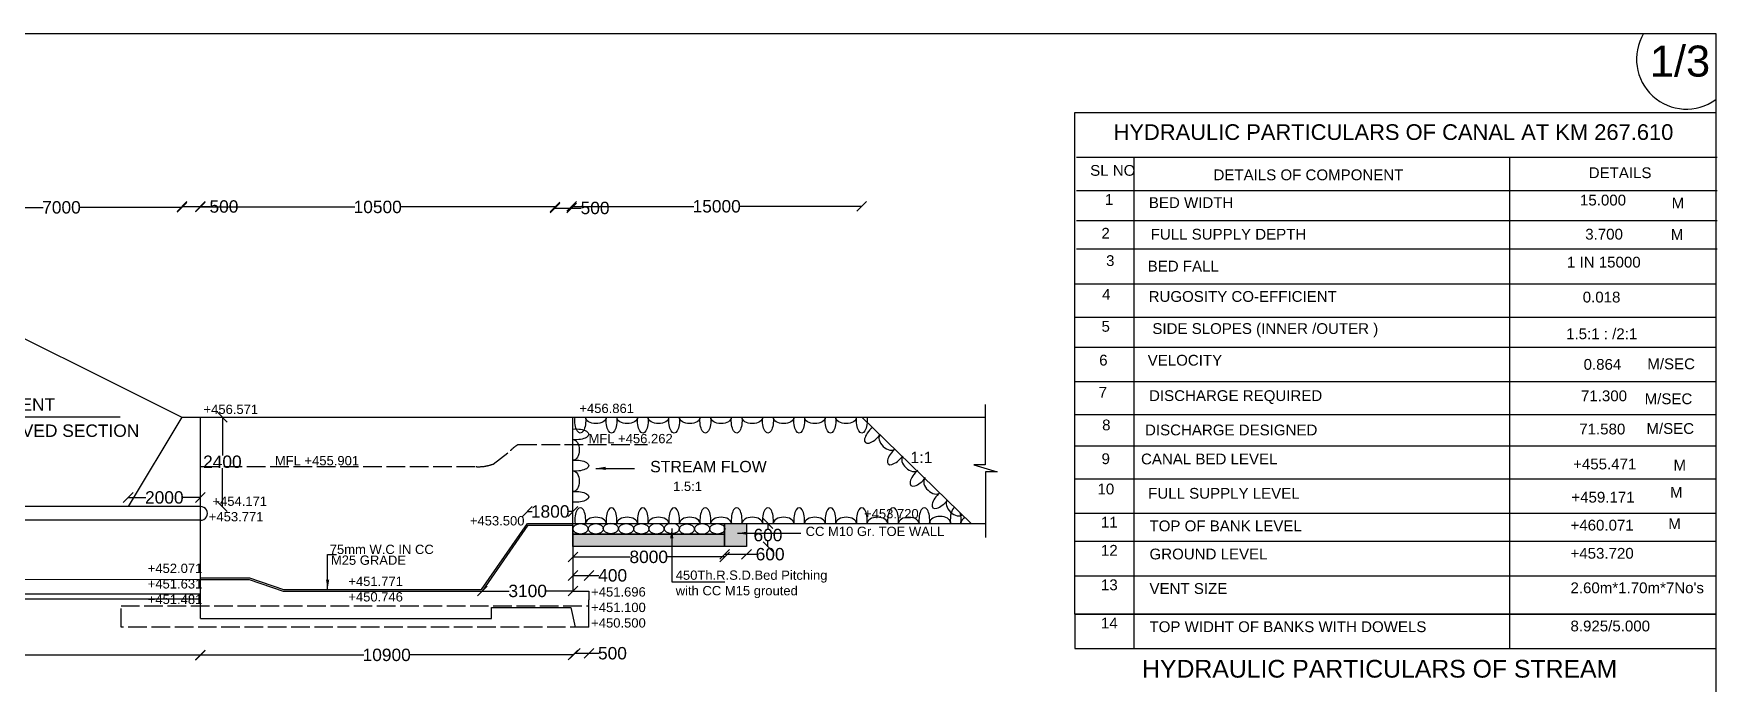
# Model space of a CAD drawing. Header units: millimetres. Extents: x 5124 to 6568637, y 2311 to 91879094.
# Drawn here: x 3726106 to 3742388, y 45950192 to 45956476 of the extents above; entities that cross this region are included whole.
import ezdxf

# ---------------------------------------------------------------- set-up
doc = ezdxf.new("R2010")
doc.units = ezdxf.units.MM
doc.header["$MEASUREMENT"] = 0
doc.linetypes.add('ACAD_ISO02W100', pattern=[15, 12, -3])
for name, color, linetype in [('DIMENSION', 7, 'Continuous'), ('DRAWING', 7, 'Continuous'), ('TEXT', 7, 'Continuous')]:
    doc.layers.add(name, color=color, linetype=linetype)
doc.styles.get("Standard").update_dxf_attribs({"font": 'arial.ttf', "height": 120})
doc.dimstyles.get("Standard").update_dxf_attribs({"dimtxt": 200, "dimasz": 110, "dimexe": 0.18, "dimexo": 0.0625, "dimgap": 0.09, "dimtad": 0, "dimtih": 1, "dimtoh": 1, "dimdec": 0, "dimzin": 0, "dimdsep": 46, "dimtxsty": 'Standard', "dimblk": 'OBLIQUE', "dimcen": 0.09, "dimse1": 1, "dimse2": 1, "dimadec": 0, "dimazin": 0, "dimtfac": 1, "dimtdec": 0, "dimtofl": 0, "dimtmove": 0, "dimatfit": 3, "dimfxl": 1, "dimtolj": 1, "dimtzin": 0, "dimarcsym": 0})

# ---------------------------------------------------------------- blocks, each defined once
blk = doc.blocks.new('_Oblique')
at = {"color": 0, "linetype": 'ByBlock', "lineweight": -2}
blk.add_line((-0.5, -0.5), (0.5, 0.5), dxfattribs=at)
blk = doc.blocks.new('*D101')
at = {"layer": 'Defpoints', "color": 0, "linetype": 'Continuous'}
for p in [(3727540, 45954796), (3725211, 45953926), (3727540, 45952768)]:
    blk.add_point(p, dxfattribs=at)
at = {"layer": 'DIMENSION', "color": 0, "linetype": 'Continuous', "lineweight": -2}
for p, q in [((3725211, 45954796), (3726197, 45954796)), ((3727540, 45954796), (3726554, 45954796))]:
    blk.add_line(p, q, dxfattribs=at)
at = {"layer": 'DIMENSION', "color": 0, "linetype": 'Continuous', "lineweight": -2, "xscale": 95, "yscale": 95, "zscale": 95, "rotation": 180}
blk.add_blockref('_Oblique', (3725211, 45954796), dxfattribs=at)
at = {"layer": 'DIMENSION', "color": 0, "linetype": 'Continuous', "lineweight": -2, "xscale": 95, "yscale": 95, "zscale": 95}
blk.add_blockref('_Oblique', (3727540, 45954796), dxfattribs=at)
at = {"layer": 'DIMENSION', "color": 0, "linetype": 'Continuous', "insert": (3726375, 45954796), "char_height": 120, "attachment_point": 5}
blk.add_mtext('\\A1;7000', dxfattribs=at)
blk = doc.blocks.new('*D102')
at = {"layer": 'Defpoints', "color": 0, "linetype": 'Continuous'}
for p in [(3727718, 45954804), (3727540, 45952768), (3727718, 45952767)]:
    blk.add_point(p, dxfattribs=at)
at = {"layer": 'DIMENSION', "color": 0, "linetype": 'Continuous', "lineweight": -2}
for p, q in [((3727540, 45954804), (3727718, 45954804)), ((3727718, 45954804), (3727814, 45954804))]:
    blk.add_line(p, q, dxfattribs=at)
at = {"layer": 'DIMENSION', "color": 0, "linetype": 'Continuous', "lineweight": -2, "xscale": 95, "yscale": 95, "zscale": 95, "rotation": 180}
blk.add_blockref('_Oblique', (3727540, 45954804), dxfattribs=at)
at = {"layer": 'DIMENSION', "color": 0, "linetype": 'Continuous', "lineweight": -2, "xscale": 95, "yscale": 95, "zscale": 95}
blk.add_blockref('_Oblique', (3727718, 45954804), dxfattribs=at)
at = {"layer": 'DIMENSION', "color": 0, "linetype": 'Continuous', "insert": (3727946, 45954804), "char_height": 120, "attachment_point": 5}
blk.add_mtext('\\A1;500', dxfattribs=at)
blk = doc.blocks.new('*D103')
at = {"layer": 'Defpoints', "color": 0, "linetype": 'Continuous'}
for p in [(3727718, 45954804), (3731148, 45954804), (3731148, 45954800)]:
    blk.add_point(p, dxfattribs=at)
at = {"layer": 'DIMENSION', "color": 0, "linetype": 'Continuous', "lineweight": -2}
for p, q in [((3727718, 45954800), (3729213, 45954800)), ((3731148, 45954800), (3729653, 45954800))]:
    blk.add_line(p, q, dxfattribs=at)
at = {"layer": 'DIMENSION', "color": 0, "linetype": 'Continuous', "lineweight": -2, "xscale": 95, "yscale": 95, "zscale": 95, "rotation": 180}
blk.add_blockref('_Oblique', (3727718, 45954800), dxfattribs=at)
at = {"layer": 'DIMENSION', "color": 0, "linetype": 'Continuous', "lineweight": -2, "xscale": 95, "yscale": 95, "zscale": 95}
blk.add_blockref('_Oblique', (3731148, 45954800), dxfattribs=at)
at = {"layer": 'DIMENSION', "color": 0, "linetype": 'Continuous', "insert": (3729433, 45954800), "char_height": 120, "attachment_point": 5}
blk.add_mtext('\\A1;10500', dxfattribs=at)
blk = doc.blocks.new('*D104')
at = {"layer": 'Defpoints', "color": 0, "linetype": 'Continuous'}
for p in [(3731148, 45954800), (3731308, 45954800), (3731308, 45954790)]:
    blk.add_point(p, dxfattribs=at)
at = {"layer": 'DIMENSION', "color": 0, "linetype": 'Continuous', "lineweight": -2}
for p, q in [((3731148, 45954790), (3731308, 45954790)), ((3731308, 45954790), (3731402, 45954790))]:
    blk.add_line(p, q, dxfattribs=at)
at = {"layer": 'DIMENSION', "color": 0, "linetype": 'Continuous', "lineweight": -2, "xscale": 95, "yscale": 95, "zscale": 95, "rotation": 180}
blk.add_blockref('_Oblique', (3731148, 45954790), dxfattribs=at)
at = {"layer": 'DIMENSION', "color": 0, "linetype": 'Continuous', "lineweight": -2, "xscale": 95, "yscale": 95, "zscale": 95}
blk.add_blockref('_Oblique', (3731308, 45954790), dxfattribs=at)
at = {"layer": 'DIMENSION', "color": 0, "linetype": 'Continuous', "insert": (3731535, 45954790), "char_height": 120, "attachment_point": 5}
blk.add_mtext('\\A1;500', dxfattribs=at)
blk = doc.blocks.new('*D105')
at = {"layer": 'Defpoints', "color": 0, "linetype": 'Continuous'}
for p in [(3731308, 45954790), (3734114, 45954806), (3734114, 45952767)]:
    blk.add_point(p, dxfattribs=at)
at = {"layer": 'DIMENSION', "color": 0, "linetype": 'Continuous', "lineweight": -2}
for p, q in [((3731308, 45954806), (3732491, 45954806)), ((3734114, 45954806), (3732931, 45954806))]:
    blk.add_line(p, q, dxfattribs=at)
at = {"layer": 'DIMENSION', "color": 0, "linetype": 'Continuous', "lineweight": -2, "xscale": 95, "yscale": 95, "zscale": 95, "rotation": 180}
blk.add_blockref('_Oblique', (3731308, 45954806), dxfattribs=at)
at = {"layer": 'DIMENSION', "color": 0, "linetype": 'Continuous', "lineweight": -2, "xscale": 95, "yscale": 95, "zscale": 95}
blk.add_blockref('_Oblique', (3734114, 45954806), dxfattribs=at)
at = {"layer": 'DIMENSION', "color": 0, "linetype": 'Continuous', "insert": (3732711, 45954806), "char_height": 120, "attachment_point": 5}
blk.add_mtext('\\A1;15000', dxfattribs=at)
blk = doc.blocks.new('*D110')
at = {"layer": 'Defpoints', "color": 0, "linetype": 'Continuous'}
for p in [(3708916, 45950948), (3727718, 45950941), (3727718, 45950464)]:
    blk.add_point(p, dxfattribs=at)
at = {"layer": 'DIMENSION', "color": 0, "linetype": 'Continuous', "lineweight": -2}
for p, q in [((3708916, 45950464), (3718091, 45950464)), ((3727718, 45950464), (3718544, 45950464))]:
    blk.add_line(p, q, dxfattribs=at)
at = {"layer": 'DIMENSION', "color": 0, "linetype": 'Continuous', "lineweight": -2, "xscale": 95, "yscale": 95, "zscale": 95, "rotation": 180}
blk.add_blockref('_Oblique', (3708916, 45950464), dxfattribs=at)
at = {"layer": 'DIMENSION', "color": 0, "linetype": 'Continuous', "lineweight": -2, "xscale": 95, "yscale": 95, "zscale": 95}
blk.add_blockref('_Oblique', (3727718, 45950464), dxfattribs=at)
at = {"layer": 'DIMENSION', "color": 0, "linetype": 'Continuous', "insert": (3718317, 45950464), "char_height": 120, "attachment_point": 5}
blk.add_mtext('\\A1;62325', dxfattribs=at)
blk = doc.blocks.new('*D111')
at = {"layer": 'Defpoints', "color": 0, "linetype": 'Continuous'}
for p in [(3731321, 45951086), (3727718, 45950941), (3731321, 45950467)]:
    blk.add_point(p, dxfattribs=at)
at = {"layer": 'DIMENSION', "color": 0, "linetype": 'Continuous', "lineweight": -2}
for p, q in [((3727718, 45950467), (3729300, 45950467)), ((3731321, 45950467), (3729740, 45950467))]:
    blk.add_line(p, q, dxfattribs=at)
at = {"layer": 'DIMENSION', "color": 0, "linetype": 'Continuous', "lineweight": -2, "xscale": 95, "yscale": 95, "zscale": 95, "rotation": 180}
blk.add_blockref('_Oblique', (3727718, 45950467), dxfattribs=at)
at = {"layer": 'DIMENSION', "color": 0, "linetype": 'Continuous', "lineweight": -2, "xscale": 95, "yscale": 95, "zscale": 95}
blk.add_blockref('_Oblique', (3731321, 45950467), dxfattribs=at)
at = {"layer": 'DIMENSION', "color": 0, "linetype": 'Continuous', "insert": (3729520, 45950467), "char_height": 120, "attachment_point": 5}
blk.add_mtext('\\A1;10900', dxfattribs=at)
blk = doc.blocks.new('*D112')
at = {"layer": 'Defpoints', "color": 0, "linetype": 'Continuous'}
for p in [(3731342, 45950735), (3731476, 45950735), (3731476, 45950483)]:
    blk.add_point(p, dxfattribs=at)
at = {"layer": 'DIMENSION', "color": 0, "linetype": 'Continuous', "lineweight": -2}
for p, q in [((3731342, 45950483), (3731476, 45950483)), ((3731476, 45950483), (3731570, 45950483))]:
    blk.add_line(p, q, dxfattribs=at)
at = {"layer": 'DIMENSION', "color": 0, "linetype": 'Continuous', "lineweight": -2, "xscale": 95, "yscale": 95, "zscale": 95, "rotation": 180}
blk.add_blockref('_Oblique', (3731342, 45950483), dxfattribs=at)
at = {"layer": 'DIMENSION', "color": 0, "linetype": 'Continuous', "lineweight": -2, "xscale": 95, "yscale": 95, "zscale": 95}
blk.add_blockref('_Oblique', (3731476, 45950483), dxfattribs=at)
at = {"layer": 'DIMENSION', "color": 0, "linetype": 'Continuous', "insert": (3731703, 45950483), "char_height": 120, "attachment_point": 5}
blk.add_mtext('\\A1;500', dxfattribs=at)
blk = doc.blocks.new('*D113')
at = {"layer": 'Defpoints', "color": 0, "linetype": 'Continuous'}
for p in [(3730445.5, 45951085.5), (3731321, 45951085.5), (3731321, 45951085.5)]:
    blk.add_point(p, dxfattribs=at)
at = {"layer": 'DIMENSION', "color": 0, "linetype": 'Continuous', "lineweight": -2}
for p, q in [((3730445.5, 45951085.5), (3730704.22412, 45951085.5)), ((3731321, 45951085.5), (3731062.27588, 45951085.5))]:
    blk.add_line(p, q, dxfattribs=at)
at = {"layer": 'DIMENSION', "color": 0, "linetype": 'Continuous', "lineweight": -2, "xscale": 95, "yscale": 95, "zscale": 95, "rotation": 180}
blk.add_blockref('_Oblique', (3730445.5, 45951085.5), dxfattribs=at)
at = {"layer": 'DIMENSION', "color": 0, "linetype": 'Continuous', "lineweight": -2, "xscale": 95, "yscale": 95, "zscale": 95}
blk.add_blockref('_Oblique', (3731321, 45951085.5), dxfattribs=at)
at = {"layer": 'DIMENSION', "color": 0, "linetype": 'Continuous', "insert": (3730883.25, 45951085.5), "char_height": 120, "attachment_point": 5}
blk.add_mtext('\\A1;3100', dxfattribs=at)
blk = doc.blocks.new('*D114')
at = {"layer": 'Defpoints', "color": 0, "linetype": 'Continuous'}
for p in [(3731476, 45951236), (3731321, 45951086), (3731476, 45951086)]:
    blk.add_point(p, dxfattribs=at)
at = {"layer": 'DIMENSION', "color": 0, "linetype": 'Continuous', "lineweight": -2}
for p, q in [((3731321, 45951236), (3731476, 45951236)), ((3731476, 45951236), (3731570, 45951236))]:
    blk.add_line(p, q, dxfattribs=at)
at = {"layer": 'DIMENSION', "color": 0, "linetype": 'Continuous', "lineweight": -2, "xscale": 95, "yscale": 95, "zscale": 95, "rotation": 180}
blk.add_blockref('_Oblique', (3731321, 45951236), dxfattribs=at)
at = {"layer": 'DIMENSION', "color": 0, "linetype": 'Continuous', "lineweight": -2, "xscale": 95, "yscale": 95, "zscale": 95}
blk.add_blockref('_Oblique', (3731476, 45951236), dxfattribs=at)
at = {"layer": 'DIMENSION', "color": 0, "linetype": 'Continuous', "insert": (3731705, 45951236), "char_height": 120, "attachment_point": 5}
blk.add_mtext('\\A1;400', dxfattribs=at)
blk = doc.blocks.new('*D115')
at = {"layer": 'Defpoints', "color": 0, "linetype": 'Continuous'}
for p in [(3732788, 45951514), (3733000, 45951514), (3733000, 45951441)]:
    blk.add_point(p, dxfattribs=at)
at = {"layer": 'DIMENSION', "color": 0, "linetype": 'Continuous', "lineweight": -2}
for p, q in [((3732788, 45951441), (3733000, 45951441)), ((3733000, 45951441), (3733095, 45951441))]:
    blk.add_line(p, q, dxfattribs=at)
at = {"layer": 'DIMENSION', "color": 0, "linetype": 'Continuous', "lineweight": -2, "xscale": 95, "yscale": 95, "zscale": 95, "rotation": 180}
blk.add_blockref('_Oblique', (3732788, 45951441), dxfattribs=at)
at = {"layer": 'DIMENSION', "color": 0, "linetype": 'Continuous', "lineweight": -2, "xscale": 95, "yscale": 95, "zscale": 95}
blk.add_blockref('_Oblique', (3733000, 45951441), dxfattribs=at)
at = {"layer": 'DIMENSION', "color": 0, "linetype": 'Continuous', "insert": (3733228, 45951441), "char_height": 120, "attachment_point": 5}
blk.add_mtext('\\A1;600', dxfattribs=at)
blk = doc.blocks.new('*D116')
at = {"layer": 'Defpoints', "color": 0, "linetype": 'Continuous'}
for p in [(3733000, 45951738), (3733000, 45951514), (3733207, 45951514)]:
    blk.add_point(p, dxfattribs=at)
at = {"layer": 'DIMENSION', "color": 0, "linetype": 'Continuous', "lineweight": -2}
for p, q in [((3733207, 45951738), (3733207, 45951687)), ((3733207, 45951514), (3733207, 45951565))]:
    blk.add_line(p, q, dxfattribs=at)
at = {"layer": 'DIMENSION', "color": 0, "linetype": 'Continuous', "lineweight": -2, "xscale": 95, "yscale": 95, "zscale": 95}
for p, rotation in [((3733207, 45951738), 90), ((3733207, 45951514), 270)]:
    blk.add_blockref('_Oblique', p, dxfattribs=dict(at, rotation=rotation))
at = {"layer": 'DIMENSION', "color": 0, "linetype": 'Continuous', "insert": (3733207, 45951626), "char_height": 120, "attachment_point": 5}
blk.add_mtext('\\A1;600', dxfattribs=at)
blk = doc.blocks.new('*D117')
at = {"layer": 'Defpoints', "color": 0, "linetype": 'Continuous'}
for p in [(3731321, 45951514), (3732788, 45951514), (3731321, 45951415)]:
    blk.add_point(p, dxfattribs=at)
at = {"layer": 'DIMENSION', "color": 0, "linetype": 'Continuous', "lineweight": -2}
for p, q in [((3731321, 45951415), (3731875, 45951415)), ((3732788, 45951415), (3732234, 45951415))]:
    blk.add_line(p, q, dxfattribs=at)
at = {"layer": 'DIMENSION', "color": 0, "linetype": 'Continuous', "lineweight": -2, "xscale": 95, "yscale": 95, "zscale": 95, "rotation": 180}
blk.add_blockref('_Oblique', (3731321, 45951415), dxfattribs=at)
at = {"layer": 'DIMENSION', "color": 0, "linetype": 'Continuous', "lineweight": -2, "xscale": 95, "yscale": 95, "zscale": 95}
blk.add_blockref('_Oblique', (3732788, 45951415), dxfattribs=at)
at = {"layer": 'DIMENSION', "color": 0, "linetype": 'Continuous', "insert": (3732054, 45951415), "char_height": 120, "attachment_point": 5}
blk.add_mtext('\\A1;8000', dxfattribs=at)
blk = doc.blocks.new('*D118')
at = {"layer": 'Defpoints', "color": 0, "linetype": 'Continuous'}
for p in [(3730880, 45951854), (3730880, 45951738), (3731321, 45951738)]:
    blk.add_point(p, dxfattribs=at)
at = {"layer": 'DIMENSION', "color": 0, "linetype": 'Continuous', "lineweight": -2}
for p, q in [((3730880, 45951854), (3730927, 45951854)), ((3731321, 45951854), (3731274, 45951854))]:
    blk.add_line(p, q, dxfattribs=at)
at = {"layer": 'DIMENSION', "color": 0, "linetype": 'Continuous', "lineweight": -2, "xscale": 95, "yscale": 95, "zscale": 95, "rotation": 180}
blk.add_blockref('_Oblique', (3730880, 45951854), dxfattribs=at)
at = {"layer": 'DIMENSION', "color": 0, "linetype": 'Continuous', "lineweight": -2, "xscale": 95, "yscale": 95, "zscale": 95}
blk.add_blockref('_Oblique', (3731321, 45951854), dxfattribs=at)
at = {"layer": 'DIMENSION', "color": 0, "linetype": 'Continuous', "insert": (3731101, 45951854), "char_height": 120, "attachment_point": 5}
blk.add_mtext('\\A1;1800', dxfattribs=at)
blk = doc.blocks.new('*D119')
at = {"layer": 'Defpoints', "color": 0, "linetype": 'Continuous'}
for p in [(3727723, 45952767), (3727931, 45952767), (3727718, 45951902)]:
    blk.add_point(p, dxfattribs=at)
at = {"layer": 'DIMENSION', "color": 0, "linetype": 'Continuous', "lineweight": -2}
for p, q in [((3727931, 45952767), (3727931, 45952396)), ((3727931, 45951902), (3727931, 45952273))]:
    blk.add_line(p, q, dxfattribs=at)
at = {"layer": 'DIMENSION', "color": 0, "linetype": 'Continuous', "lineweight": -2, "xscale": 95, "yscale": 95, "zscale": 95}
for p, rotation in [((3727931, 45952767), 90), ((3727931, 45951902), 270)]:
    blk.add_blockref('_Oblique', p, dxfattribs=dict(at, rotation=rotation))
at = {"layer": 'DIMENSION', "color": 0, "linetype": 'Continuous', "insert": (3727931, 45952335), "char_height": 120, "attachment_point": 5}
blk.add_mtext('\\A1;2400', dxfattribs=at)
blk = doc.blocks.new('*D120')
at = {"layer": 'Defpoints', "color": 0, "linetype": 'Continuous'}
for p in [(3727718.5, 45951990), (3727020.302, 45951902.5), (3727718.5, 45951902.5)]:
    blk.add_point(p, dxfattribs=at)
at = {"layer": 'DIMENSION', "color": 0, "linetype": 'Continuous', "lineweight": -2}
for p, q in [((3727020.302, 45951990), (3727189.311, 45951990)), ((3727718.5, 45951990), (3727549.491, 45951990))]:
    blk.add_line(p, q, dxfattribs=at)
at = {"layer": 'DIMENSION', "color": 0, "linetype": 'Continuous', "lineweight": -2, "xscale": 95, "yscale": 95, "zscale": 95, "rotation": 180}
blk.add_blockref('_Oblique', (3727020.302, 45951990), dxfattribs=at)
at = {"layer": 'DIMENSION', "color": 0, "linetype": 'Continuous', "lineweight": -2, "xscale": 95, "yscale": 95, "zscale": 95}
blk.add_blockref('_Oblique', (3727718.5, 45951990), dxfattribs=at)
at = {"layer": 'DIMENSION', "color": 0, "linetype": 'Continuous', "insert": (3727369.401, 45951990), "char_height": 120, "attachment_point": 5}
blk.add_mtext('\\A1;2000', dxfattribs=at)

msp = doc.modelspace()

# ---------------------------------------------------------------- hatches: boundary and pattern name
at = {"layer": 'DRAWING', "linetype": 'Continuous'}
h = msp.add_hatch(dxfattribs=at)
h.set_pattern_fill('AR-CONC', color=256, scale=10, style=0)
h.set_pattern_definition([(50, (0, 0), (71.72601826, -6.2752135), [7.5, -82.5]), (355, (0, 0), (-13.87513336, 75.21921337), [6, -66]), (100.4514, (5.98, -0.52), (57.85093817, 68.94395421), [6.374019, -70.1142112]), (46.1842, (0, 20), (106.72410486, -16.55190143), [11.25, -123.75]), (96.6356, (8.89, 18.62), (93.46627055, 97.4117871), [9.5610288, -105.1713]), (351.1842, (0, 20), (93.46619451, 97.4118601), [9, -99]), (21, (10, 15), (59.69070521, -40.26188907), [7.5, -82.5]), (326, (10, 15), (24.33153319, 72.5150045), [6, -66]), (71.4514, (14.974, 11.645), (84.02226286, 32.25304967), [6.374019, -70.1142112]), (37.5, (0, 0), (1.215985532, 33.289385383), [0, -65.2, 0, -67, 0, -66.25]), (7.5, (0, 0), (26.306953744, 39.441171188), [0, -38.2, 0, -63.7, 0, -25.25]), (327.5, (-22.3, 0), (53.382243617, -2.255487173), [0, -25, 0, -78, 0, -103.5]), (317.5, (-32.3, 0), (58.318616934, 10.010498233), [0, -32.5, 0, -51.8, 0, -73.5])])
h.paths.add_polyline_path([(3733000, 45951737.5), (3732788, 45951737.5), (3732788, 45951514.5), (3733000, 45951514.5)])
h.paths.add_polyline_path([(3732788, 45951636), (3731321, 45951636), (3731321, 45951517.5), (3732788, 45951517.5)])

# ---------------------------------------------------------------- linework, layer by layer
at = {"layer": 'Defpoints', "linetype": 'Continuous'}
msp.add_lwpolyline([(3696927, 45956476.5), (3742372, 45956476.5), (3742372, 45926989), (3696927, 45926989)], close=True, dxfattribs=at)
at = {"layer": 'DIMENSION'}
msp.add_lwpolyline([(3740380.4, 45950529.2), (3740380.4, 45955281.6)], dxfattribs=at)
at = {"layer": 'DRAWING'}
msp.add_lwpolyline([(3742372, 45955715.5), (3742372, 45950529.2)], dxfattribs=at)
at = {"layer": 'DRAWING', "linetype": 'Continuous'}
for points in [[(3725211, 45953926.5), (3727539.5, 45952768), (3727718.5, 45952767)], [(3735308, 45952891), (3735308, 45952305.5), (3735198, 45952305.5), (3735423.5, 45952239.5), (3735309.5, 45952239.5), (3735309.5, 45951603.5)], [(3724638.5, 45952771), (3726943.5, 45952771)], [(3727539.5, 45952768), (3727020.3, 45951902.5)], [(3727718.5, 45950820), (3727718.5, 45952767)], [(3727718.5, 45952767), (3731321, 45952767)], [(3731321, 45951936.5), (3731321, 45952767)], [(3731322, 45952767), (3735314.5, 45952767)], [(3734114.5, 45952767), (3735173, 45951737.5)], [(3727718.5, 45951902.5), (3708916, 45951902.5)], [(3731321, 45951722.5), (3731321, 45951936.5)], [(3727718.5, 45951770), (3708916, 45951770)], [(3727718.5, 45951212.5), (3728193, 45951212.5), (3728522.5, 45951100.5), (3730437.7, 45951100.5), (3730880.2, 45951737.5), (3735309.5, 45951737.5)], [(3727718.5, 45951197.5), (3728190.5, 45951197.5), (3728520, 45951085.5), (3730445.5, 45951085.5), (3730888, 45951722.5), (3731321, 45951722.5), (3731321, 45951085.5), (3731475.5, 45951085.5), (3731475.5, 45951000.5)], [(3727718.5, 45951055.5), (3708916, 45951055.5)], [(3727718.5, 45951006.5), (3708916, 45951006.5)], [(3727718.5, 45950820), (3730534, 45950820), (3730534, 45950925), (3731299.5, 45950925), (3731342.5, 45950735)], [(3731475.5, 45950735), (3731475.5, 45951000.5)], [(3736175.1, 45950862.9), (3736175.1, 45950529.2)]]:
    msp.add_lwpolyline(points, dxfattribs=at)
at = {"layer": 'DRAWING', "linetype": 'ACAD_ISO02W100', "ltscale": 15}
for points in [[(3730791, 45952501.5), (3732043, 45952501.5)], [(3730550, 45952313), (3730716.5, 45952442)], [(3727718.5, 45952288.5), (3730382.5, 45952288.5)], [(3731475.5, 45950735), (3726951, 45950735), (3726951, 45950941), (3731475.5, 45950941)]]:
    msp.add_lwpolyline(points, dxfattribs=at)
at = {"layer": 'DRAWING', "linetype": 'Continuous'}
for points in [[(3731321, 45951737.5), (3732788, 45951737.5), (3732788, 45951636), (3731321, 45951636)], [(3732788, 45951737.5), (3733000, 45951737.5), (3733000, 45951514.5), (3732788, 45951514.5)], [(3731321, 45951636), (3732788, 45951636), (3732788, 45951517.5), (3731321, 45951517.5)]]:
    msp.add_lwpolyline(points, close=True, dxfattribs=at)
at = {"layer": 'DRAWING', "linetype": 'Continuous', "const_width": 10}
msp.add_lwpolyline([(3727718.5, 45951197.5), (3708915, 45951197.5)], dxfattribs=at)
at = {"layer": 'DRAWING'}
msp.add_arc((3742088.1, 45956228.6), 481.7, 149.02429, 306.11769, dxfattribs=at)
at = {"layer": 'DRAWING', "linetype": 'ACAD_ISO02W100', "ltscale": 15}
for centre, radius, start, end in [((3730943.6, 45952234.1), 307.9, 119.70512, 137.52064), ((3730407.9, 45952699.9), 412.2, 266.47146, 290.17167)]:
    msp.add_arc(centre, radius, start, end, dxfattribs=at)
at = {"layer": 'DRAWING', "linetype": 'Continuous'}
msp.add_arc((3727720.2, 45951836.2), 66.3, 268.50594, 91.49406, dxfattribs=at)
at = {"layer": 'DRAWING', "extrusion": (0, 0, -1)}
for centre, major_axis, ratio, start_param, end_param in [((3731350.5, 45952601), (124, 0), 0.4233871, 4.4721825, 8.0941882), ((3731392, 45952737.5), (0, -124), 0.4233871, 4.4721825, 8.0941882), ((3731543.2, 45952767), (-100.3, 0), 0.6159741, 3.1415927, 6.2831853), ((3731694.5, 45952737.5), (0, -124), 0.4233871, 4.4721825, 8.0941882), ((3731845.7, 45952767), (-100.3, 0), 0.6159741, 3.1415927, 6.2831853), ((3731997, 45952737.5), (0, -124), 0.4233871, 4.4721825, 8.0941882), ((3732148.2, 45952767), (-100.3, 0), 0.6159741, 3.1415927, 6.2831853), ((3732299.5, 45952737.5), (0, -124), 0.4233871, 4.4721825, 8.0941882), ((3732450.7, 45952767), (-100.3, 0), 0.6159741, 3.1415927, 6.2831853), ((3732602, 45952737.5), (0, -124), 0.4233871, 4.4721825, 8.0941882), ((3732753.2, 45952767), (-100.3, 0), 0.6159741, 3.1415927, 6.2831853), ((3732904.5, 45952737.5), (0, -124), 0.4233871, 4.4721825, 8.0941882), ((3733055.7, 45952767), (-100.3, 0), 0.6159741, 3.1415927, 6.2831853), ((3733206.9, 45952737.5), (0, -124), 0.4233871, 4.4721825, 8.0941882), ((3733358.2, 45952767), (-100.3, 0), 0.6159741, 3.1415927, 6.2831853), ((3733509.4, 45952737.5), (0, -124), 0.4233871, 4.4721825, 8.0941882), ((3733660.7, 45952767), (-100.3, 0), 0.6159741, 3.1415927, 6.2831853), ((3733811.9, 45952737.5), (0, -124), 0.4233871, 4.4721825, 8.0941882), ((3733963.2, 45952767), (-100.3, 0), 0.6159741, 3.1415927, 6.2831853), ((3734114.4, 45952737.5), (0, -124), 0.4233871, 4.4721825, 8.0941882), ((3731321, 45952449.8), (0, -100.3), 0.6159741, 3.1415927, 6.2831853), ((3731321, 45952449.8), (0, -100.3), 0.6159741, 3.1415927, 6.2831853), ((3731350.5, 45952298.5), (124, 0), 0.4233871, 4.4721825, 8.0941882), ((3731350.5, 45952298.5), (124, 0), 0.4233871, 4.4721825, 8.0941882), ((3731321, 45952147.3), (0, -100.3), 0.6159741, 3.1415927, 6.2831853), ((3731321, 45952147.3), (0, -100.3), 0.6159741, 3.1415927, 6.2831853), ((3731350.5, 45951996), (124, 0), 0.4233871, 4.4721825, 8.0941882)]:
    msp.add_ellipse(centre, major_axis=major_axis, ratio=ratio, start_param=start_param, end_param=end_param, dxfattribs=at)
at = {"layer": 'DRAWING'}
for centre, major_axis, ratio, start_param, end_param in [((3734233.7, 45952611.5), (-84.9, -90.3), 0.4233871, 4.4721825, 8.0941882), ((3734364.1, 45952529.4), (73, -68.7), 0.6159741, 3.1415927, 6.2831853), ((3734454, 45952404.3), (-84.9, -90.3), 0.4233871, 4.4721825, 8.0941882), ((3734454, 45952404.3), (-84.9, -90.3), 0.4233871, 4.4721825, 8.0941882), ((3734584.4, 45952322.2), (73, -68.7), 0.6159741, 3.1415927, 6.2831853), ((3734674.4, 45952197.1), (-84.9, -90.3), 0.4233871, 4.4721825, 8.0941882), ((3734797.2, 45952105.5), (73, -68.7), 0.6159741, 3.1415927, 6.2831853), ((3734887.2, 45951980.4), (-84.9, -90.3), 0.4233871, 4.4721825, 8.0941882), ((3731392, 45951767), (0, 124), 0.4233871, 4.4721825, 8.0941882), ((3731694.5, 45951767), (0, 124), 0.4233871, 4.4721825, 8.0941882), ((3731997, 45951767), (0, 124), 0.4233871, 4.4721825, 8.0941882), ((3732299.5, 45951767), (0, 124), 0.4233871, 4.4721825, 8.0941882), ((3732602, 45951767), (0, 124), 0.4233871, 4.4721825, 8.0941882), ((3732904.5, 45951767), (0, 124), 0.4233871, 4.4721825, 8.0941882), ((3733206.9, 45951767), (0, 124), 0.4233871, 4.4721825, 8.0941882), ((3733509.4, 45951767), (0, 124), 0.4233871, 4.4721825, 8.0941882), ((3733811.9, 45951767), (0, 124), 0.4233871, 4.4721825, 8.0941882), ((3734114.4, 45951767), (0, 124), 0.4233871, 4.4721825, 8.0941882), ((3734416.9, 45951767), (0, 124), 0.4233871, 4.4721825, 8.0941882), ((3734719.4, 45951767), (0, 124), 0.4233871, 4.4721825, 8.0941882), ((3735014.4, 45951894.2), (73, -68.7), 0.6159741, 3.1415927, 6.2831853), ((3735022.6, 45951774.7), (0, 124), 0.4233871, 6.512886, 8.0941882), ((3735022.6, 45951774.7), (0, 124), 0.4233871, 4.4721825, 5.2722316), ((3731543.2, 45951737.5), (-100.3, 0), 0.6159741, 3.1415927, 6.2831853), ((3731845.7, 45951737.5), (-100.3, 0), 0.6159741, 3.1415927, 6.2831853), ((3732148.2, 45951737.5), (-100.3, 0), 0.6159741, 3.1415927, 6.2831853), ((3732450.7, 45951737.5), (-100.3, 0), 0.6159741, 3.1415927, 6.2831853), ((3732753.2, 45951737.5), (-100.3, 0), 0.6159741, 3.1415927, 6.2831853), ((3733055.7, 45951737.5), (-100.3, 0), 0.6159741, 3.1415927, 6.2831853), ((3733358.2, 45951737.5), (-100.3, 0), 0.6159741, 3.1415927, 6.2831853), ((3733660.7, 45951737.5), (-100.3, 0), 0.6159741, 3.1415927, 6.2831853), ((3733963.2, 45951737.5), (-100.3, 0), 0.6159741, 3.1415927, 6.2831853), ((3734265.7, 45951737.5), (-100.3, 0), 0.6159741, 3.1415927, 6.2831853), ((3734568.2, 45951737.5), (-100.3, 0), 0.6159741, 3.1415927, 6.2831853), ((3734871.3, 45951745.2), (-100.3, 0), 0.6159741, 3.1415927, 6.2831853), ((3735174.1, 45951747), (-100.3, 0), 0.6159741, 5.3689497, 6.2831853)]:
    msp.add_ellipse(centre, major_axis=major_axis, ratio=ratio, start_param=start_param, end_param=end_param, dxfattribs=at)
at = {"layer": 'DRAWING', "linetype": 'Continuous'}
for centre in [(3731394.5, 45951686.8), (3731541.5, 45951687), (3731688.5, 45951690.2), (3731835.5, 45951687), (3731982.5, 45951687), (3732129.5, 45951687.2), (3732276.5, 45951690.4), (3732423.4, 45951683.8), (3732570.4, 45951686.5), (3732717.4, 45951686.8)]:
    msp.add_ellipse(centre, major_axis=(-73.5, 0), ratio=0.6870748, dxfattribs=at)
at = {"layer": 'TEXT'}
for points in [[(3742372, 45950862.9), (3736175.1, 45950862.9), (3736175.1, 45955715.5), (3742372, 45955715.5)], [(3736190.9, 45955281.6), (3742387.8, 45955281.6)], [(3736746.9, 45950529.2), (3736746.9, 45955275.9)], [(3736190.9, 45954960.6), (3742387.8, 45954960.6)], [(3736190.9, 45954668.8), (3742387.8, 45954668.8)], [(3736190.9, 45954396.5), (3742387.8, 45954396.5)], [(3736175.1, 45954056.1), (3742372, 45954056.1)], [(3736175.1, 45953735.1), (3742372, 45953735.1)], [(3736175.1, 45953443.3), (3742372, 45953443.3)], [(3736175.1, 45953112.6), (3742372, 45953112.6)], [(3736175.1, 45952791.6), (3742372, 45952791.6)], [(3736175.1, 45952490), (3742372, 45952490)], [(3736175.1, 45952169.1), (3742372, 45952169.1)], [(3736175.1, 45951838.3), (3742372, 45951838.3)], [(3736175.1, 45951566), (3742372, 45951566)], [(3736175.1, 45951232.3), (3742372, 45951232.3)], [(3736175.1, 45950862.9), (3742372, 45950862.9)], [(3736175.1, 45950529.2), (3742372, 45950529.2)]]:
    msp.add_lwpolyline(points, dxfattribs=at)

# ---------------------------------------------------------------- texts
at = {"layer": 'DIMENSION', "linetype": 'Continuous', "char_height": 90, "attachment_point": 1}
for s, insert, width in [(' +456.571', (3727713.8, 45952888.1), 1091.229), ('+456.861', (3731383.4, 45952897.1), 505.723), ('MFL +456.262', (3731471.6, 45952604.9), 1068.66), ('MFL +455.901', (3728438.8, 45952391.4), 1091.229), (' +454.171\\P+453.771', (3727800.3, 45951999.2), 540.654), ('1.5:1', (3732289.6, 45952142.8), 257.455), ('+453.720', (3734136.6, 45951878.8), 1068.66), ('+453.500', (3730324.6, 45951809.6), 540.654), ('CC M10 Gr. TOE WALL', (3733571.4, 45951707.1), 1460.116), ('+452.071\\P+451.631\\P+451.481', (3727209.3, 45951349.7), 540.654), ('M25 GRADE', (3728980.3, 45951428.8), 746.073), ('+451.771\\P+450.746', (3729149.1, 45951224.1), 540.654), ('450Th.R.S.D.Bed Pitching \\Pwith CC M15 grouted', (3732314.9, 45951283.8), 1460.116), ('+451.696\\P+451.100\\P+450.500', (3731497.6, 45951121.9), 540.654)]:
    msp.add_mtext(s, dxfattribs=dict(at, insert=insert, width=width))
at = {"layer": 'TEXT'}
for s, height, p in [('1/3', 300.13, (3741735.3, 45956061.2)), ('HYDRAULIC PARTICULARS OF CANAL AT KM 267.610', 151.616, (3736549, 45955448.5)), ('SL NO', 104.24, (3736323.1, 45955101.8)), ('DETAILS OF COMPONENT ', 104.236, (3737515.6, 45955058.8)), ('DETAILS ', 104.24, (3741144.2, 45955079)), ('1', 104.2, (3736465.6, 45954820.5)), ('15.000', 104.24, (3741059.7, 45954814.5)), ('BED WIDTH ', 104.24, (3736890.6, 45954789.5)), ('M', 104.2, (3741946.2, 45954785.7)), ('2', 104.2, (3736431.8, 45954493.9)), ('FULL SUPPLY DEPTH ', 104.236, (3736907.9, 45954484.4)), ('3.700', 104.24, (3741110.5, 45954484.8)), ('M', 104.2, (3741937.7, 45954481.5)), ('3', 104.2, (3736476.9, 45954229.3)), ('BED FALL ', 104.24, (3736879.3, 45954175.8)), ('1 IN 15000', 104.24, (3740934, 45954214.4)), ('4', 104.2, (3736438.5, 45953902.7)), ('RUGOSITY CO-EFFICIENT ', 104.236, (3736888, 45953882.4)), ('0.018', 104.24, (3741086.2, 45953876.3)), ('5', 104.2, (3736432.9, 45953593.1)), (' SIDE SLOPES (INNER /OUTER )', 104.236, (3736883.7, 45953571.8)), ('1.5:1 : /2:1', 104.236, (3740925.5, 45953521.3)), ('6', 104.2, (3736410.4, 45953266.5)), ('VELOCITY ', 104.24, (3736879.3, 45953265.5)), ('0.864', 104.24, (3741094.7, 45953225.5)), ('M/SEC', 104.24, (3741710.4, 45953230.5)), ('7', 104.2, (3736404.9, 45952954.9)), ('DISCHARGE REQUIRED ', 104.236, (3736892.4, 45952923.1)), ('71.300', 104.24, (3741069.3, 45952921.2)), ('M/SEC', 104.24, (3741685, 45952892.4)), ('EMBAKMENT', 120, (3725252.1, 45952828.3)), ('AS PER APPROVED SECTION', 120, (3724743.1, 45952576.3)), ('8', 104.2, (3736438.7, 45952639.6)), ('DISCHARGE DESIGNED ', 104.236, (3736853.5, 45952590.9)), ('71.580', 104.24, (3741052.4, 45952600)), ('M/SEC', 104.24, (3741702, 45952605.1)), ('STREAM FLOW', 110, (3732068, 45952234)), ('1:1', 110, (3734584.4, 45952322.2)), ('9', 104.2, (3736433.1, 45952313)), ('CANAL BED LEVEL ', 104.236, (3736814.7, 45952310.5)), ('+455.471', 104.24, (3740993.2, 45952261.9)), ('M', 104.2, (3741964.2, 45952250.1)), ('10', 104.24, (3736393.6, 45952020.2)), ('FULL SUPPLY LEVEL ', 104.236, (3736883.8, 45951978.3)), ('+459.171', 104.24, (3740976.3, 45951940.7)), ('M', 104.2, (3741930.4, 45951988.1)), ('11', 104.24, (3736427.4, 45951699.3)), ('TOP OF BANK LEVEL ', 104.236, (3736896.7, 45951663.4)), ('+460.071', 104.24, (3740967.8, 45951670.3)), ('M', 104.2, (3741913.5, 45951683.8)), ('75mm W.C IN CC ', 90, (3728969.3, 45951443.1)), ('12', 104.24, (3736427.4, 45951426.9)), ('GROUND LEVEL', 104.236, (3736896.7, 45951391.1)), ('+453.720', 104.24, (3740967.8, 45951397.9)), ('13', 104.24, (3736427.4, 45951093.2)), ("2.60m*1.70m*7No's", 104.236, (3740967.8, 45951064.2)), ('VENT SIZE', 104.24, (3736896.7, 45951057.4)), ('14', 104.24, (3736427.4, 45950723.8)), ('TOP WIDHT OF BANKS WITH DOWELS', 104.236, (3736896.7, 45950687.9)), ('8.925/5.000', 104.236, (3740967.8, 45950694.8)), ('HYDRAULIC PARTICULARS OF STREAM', 171.579, (3736825.3, 45950247.7))]:
    msp.add_text(s, height=height, dxfattribs=at).set_placement(p)

# ---------------------------------------------------------------- dimensions: what is measured, and where the dimension line sits
at = {"layer": 'DIMENSION', "linetype": 'Continuous'}
for base, p1, p2, text, override, picture, middle in [((3727539.5, 45954796), (3725211, 45953926.5), (3727539.5, 45952768), '7000', {"dimasz": 95, "dimarcsym": 1}, '*D101', (3726375.2, 45954796)), ((3727718.5, 45954803.5), (3727539.5, 45952768), (3727718.5, 45952767), '500', {"dimasz": 95, "dimarcsym": 1}, '*D102', (3727946, 45954803.5)), ((3731148, 45954800.5), (3727718.5, 45954803.5), (3731148, 45954803.5), '10500', {"dimasz": 95, "dimarcsym": 1}, '*D103', (3729433.2, 45954800.5)), ((3731307.5, 45954790.5), (3731148, 45954800.5), (3731307.5, 45954800.5), '500', {"dimasz": 95, "dimarcsym": 1}, '*D104', (3731535, 45954790.5)), ((3734114.5, 45954805.5), (3731307.5, 45954790.5), (3734114.5, 45952767), '15000', {"dimasz": 95, "dimarcsym": 1}, '*D105', (3732711, 45954805.5)), ((3727718.5, 45951990), (3727020.3, 45951902.5), (3727718.5, 45951902.5), '2000', {"dimasz": 95, "dimarcsym": 1}, '*D120', (3727369.4, 45951990)), ((3730880.2, 45951854.5), (3731321, 45951737.5), (3730880.2, 45951737.5), '1800', {"dimasz": 95, "dimarcsym": 1}, '*D118', (3731100.6, 45951854.5)), ((3731321, 45951415), (3732788, 45951514.5), (3731321, 45951514.5), '8000', {"dimasz": 95, "dimarcsym": 1}, '*D117', (3732054.5, 45951415)), ((3733000, 45951441), (3732788, 45951514.5), (3733000, 45951514.5), '600', {"dimasz": 95, "dimarcsym": 1}, '*D115', (3733227.8, 45951441)), ((3731475.5, 45951235.5), (3731321, 45951085.5), (3731475.5, 45951085.5), '400', {"dimasz": 95, "dimarcsym": 1}, '*D114', (3731705.4, 45951235.5)), ((3731321, 45950467), (3727718.5, 45950941), (3731321, 45951085.5), '10900', {"dimtxt": 100, "dimasz": 95, "dimarcsym": 1}, '*D111', (3729519.8, 45950467)), ((3731321, 45951085.5), (3730445.5, 45951085.5), (3731321, 45951085.5), '3100', {"dimasz": 95, "dimarcsym": 1}, '*D113', (3730883.2, 45951085.5)), ((3727718.5, 45950463.5), (3708916, 45950948), (3727718.5, 45950941), '62325', {"dimasz": 95, "dimarcsym": 1}, '*D110', (3718317.2, 45950463.5)), ((3731475.5, 45950483), (3731342.5, 45950735), (3731475.5, 45950735), '500', {"dimasz": 95, "dimarcsym": 1}, '*D112', (3731703, 45950483))]:
    dim = msp.add_linear_dim(base=base, p1=p1, p2=p2, text=text, dimstyle='Standard', override=override, dxfattribs=at)
    dim.commit()
    dim.dimension.update_dxf_attribs({"geometry": picture, "text_midpoint": middle})
for base, p1, p2, text, picture, middle in [((3727931, 45952767), (3727718.5, 45951902.5), (3727723.3, 45952767), '2400', '*D119', (3727931, 45952334.7)), ((3733207.5, 45951514.5), (3733000, 45951737.5), (3733000, 45951514.5), '600', '*D116', (3733207.5, 45951626))]:
    dim = msp.add_linear_dim(base=base, p1=p1, p2=p2, angle=90, text=text, dimstyle='Standard', override={"dimasz": 95, "dimarcsym": 1}, dxfattribs=at)
    dim.commit()
    dim.dimension.update_dxf_attribs({"geometry": picture, "text_midpoint": middle})

# ---------------------------------------------------------------- leaders
at = {"layer": 'DRAWING', "linetype": 'Continuous'}
for points in [[(3731542.3, 45952271.5), (3731916, 45952271.5)], [(3732276.5, 45951690.4), (3732276.5, 45951174.5), (3732788.5, 45951174.5)], [(3732913, 45951644.5), (3733523.5, 45951644.5)], [(3728948.5, 45951100.5), (3728948.5, 45951437), (3729035, 45951437)]]:
    msp.add_leader(points, dimstyle='Standard', override={"dimasz": 95, "dimgap": 0.09, "dimtad": 0, "dimarcsym": 1}, dxfattribs=at)

doc.saveas('drawing.dxf')
